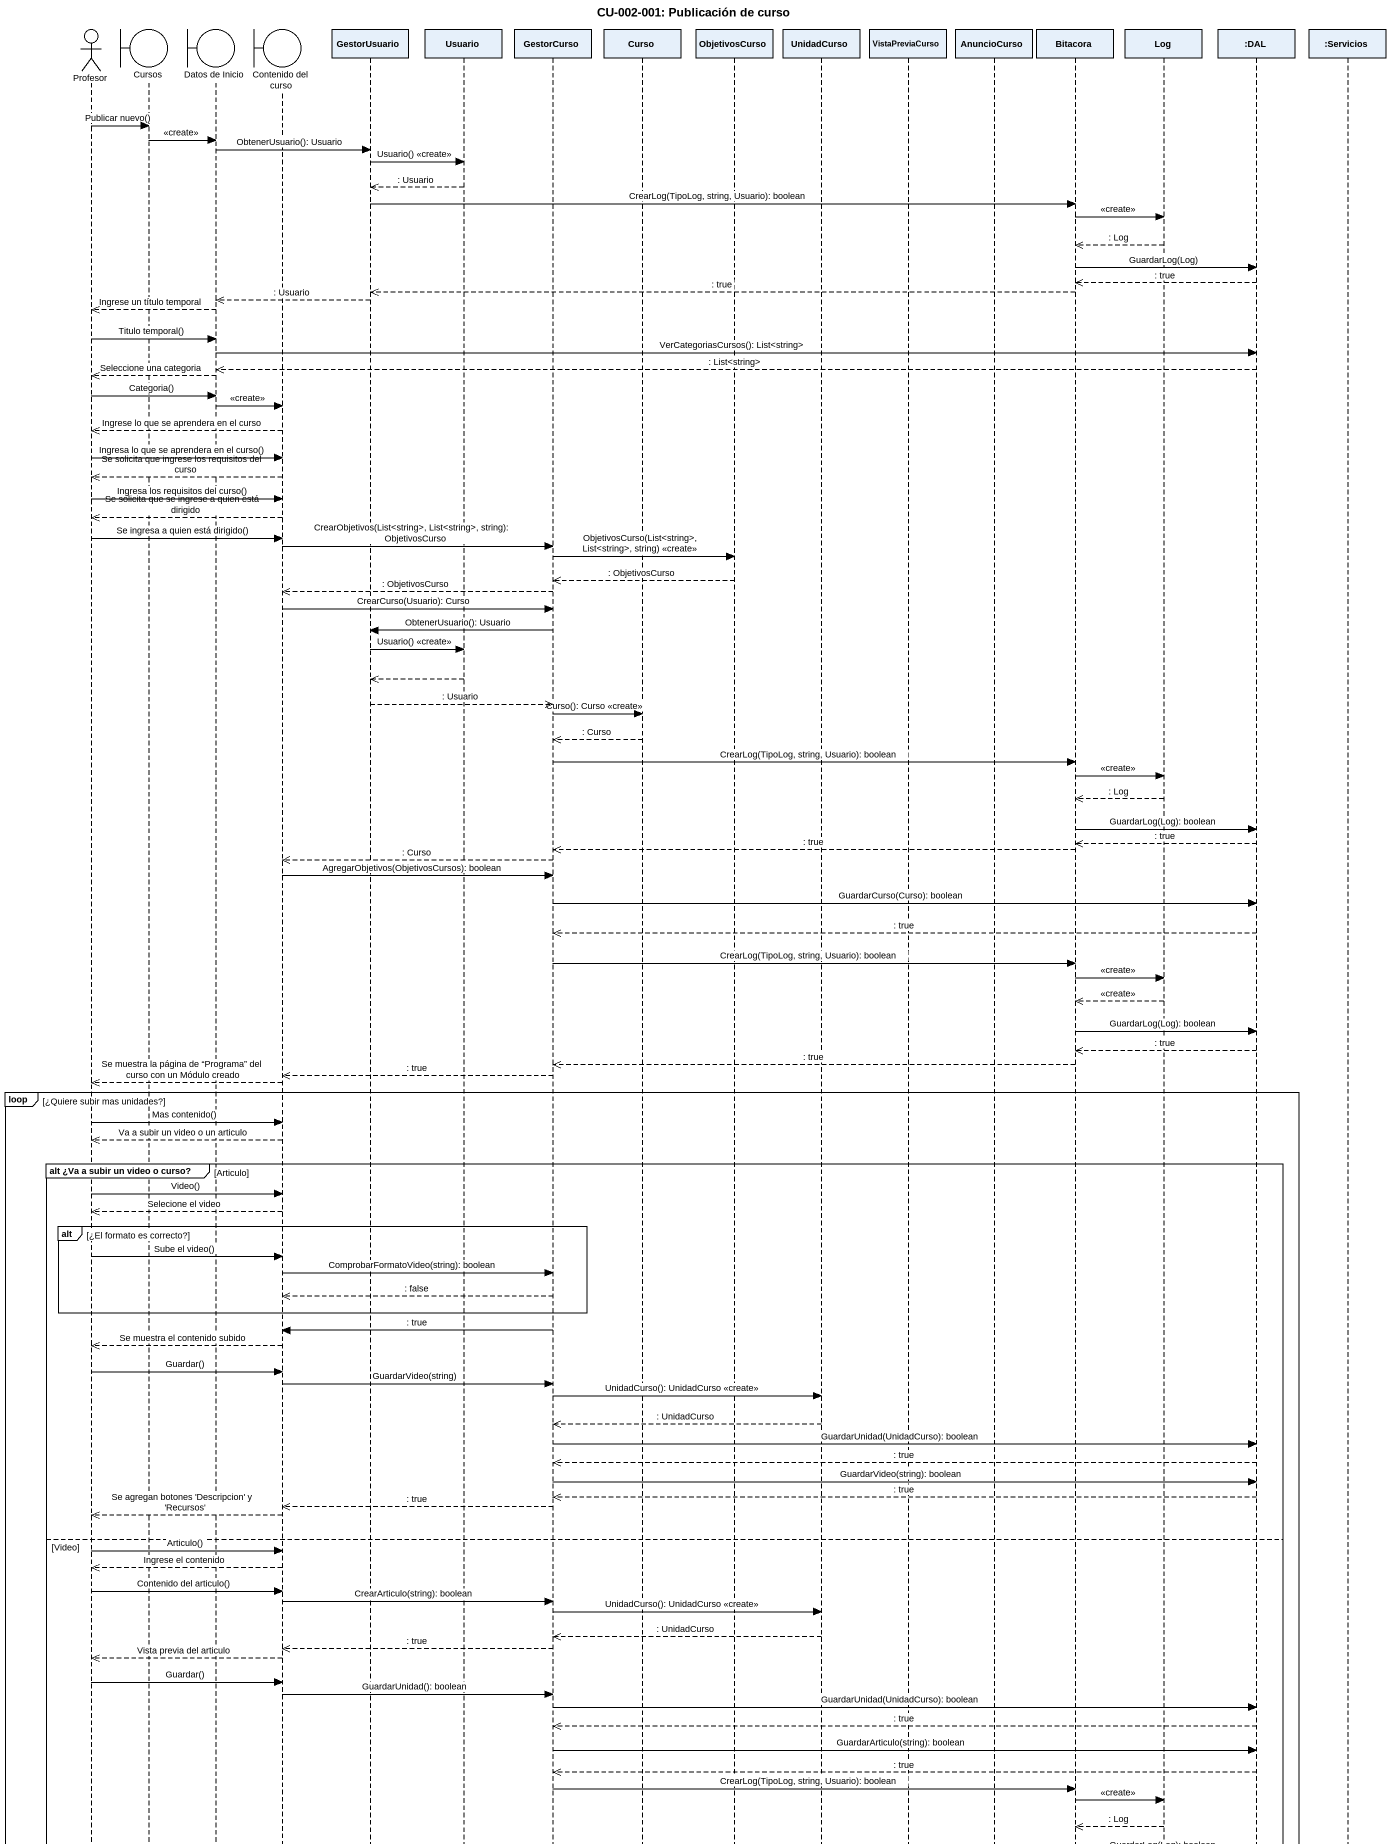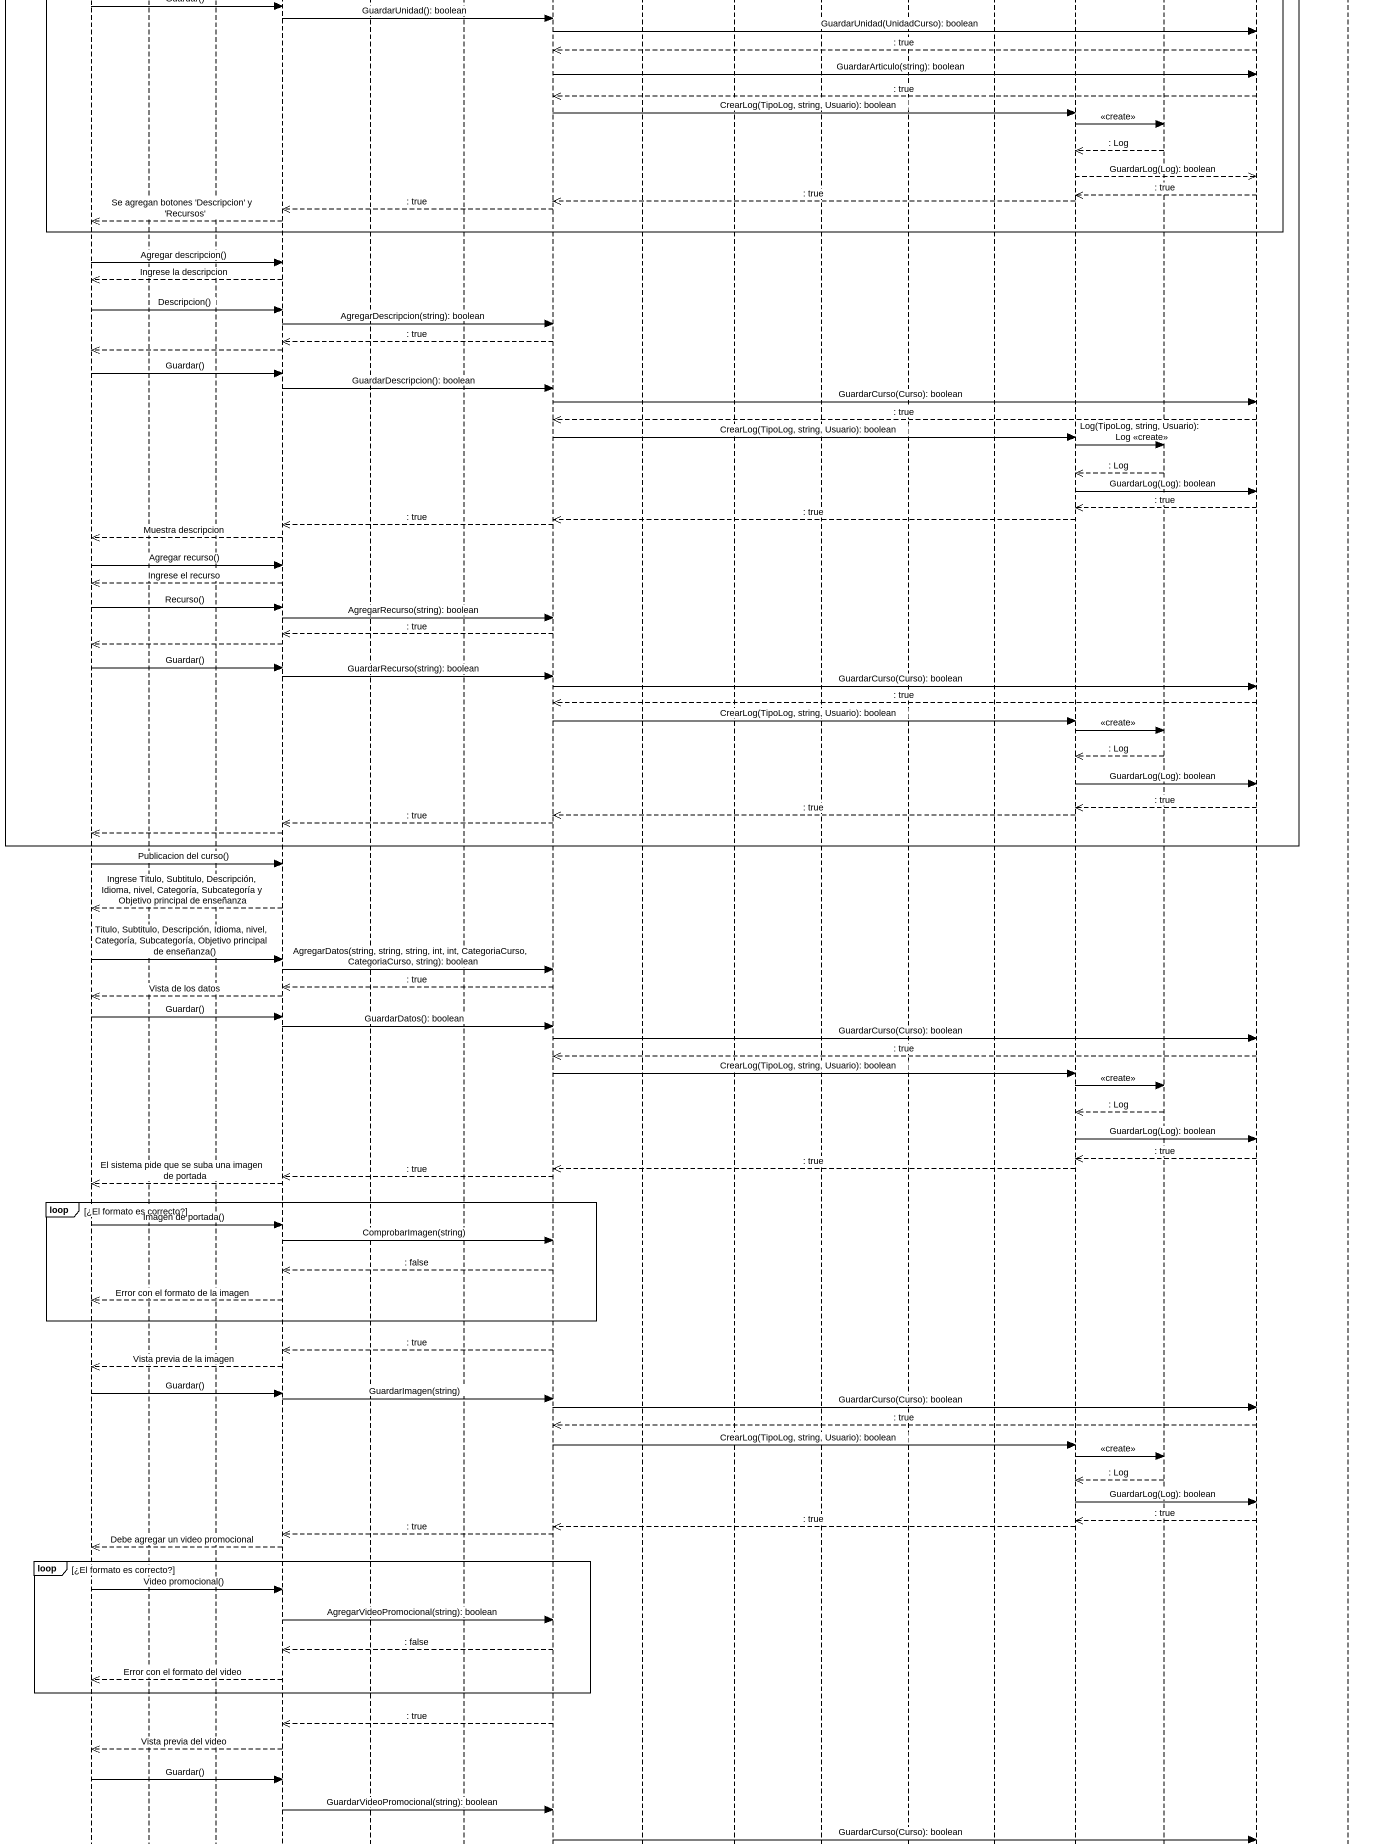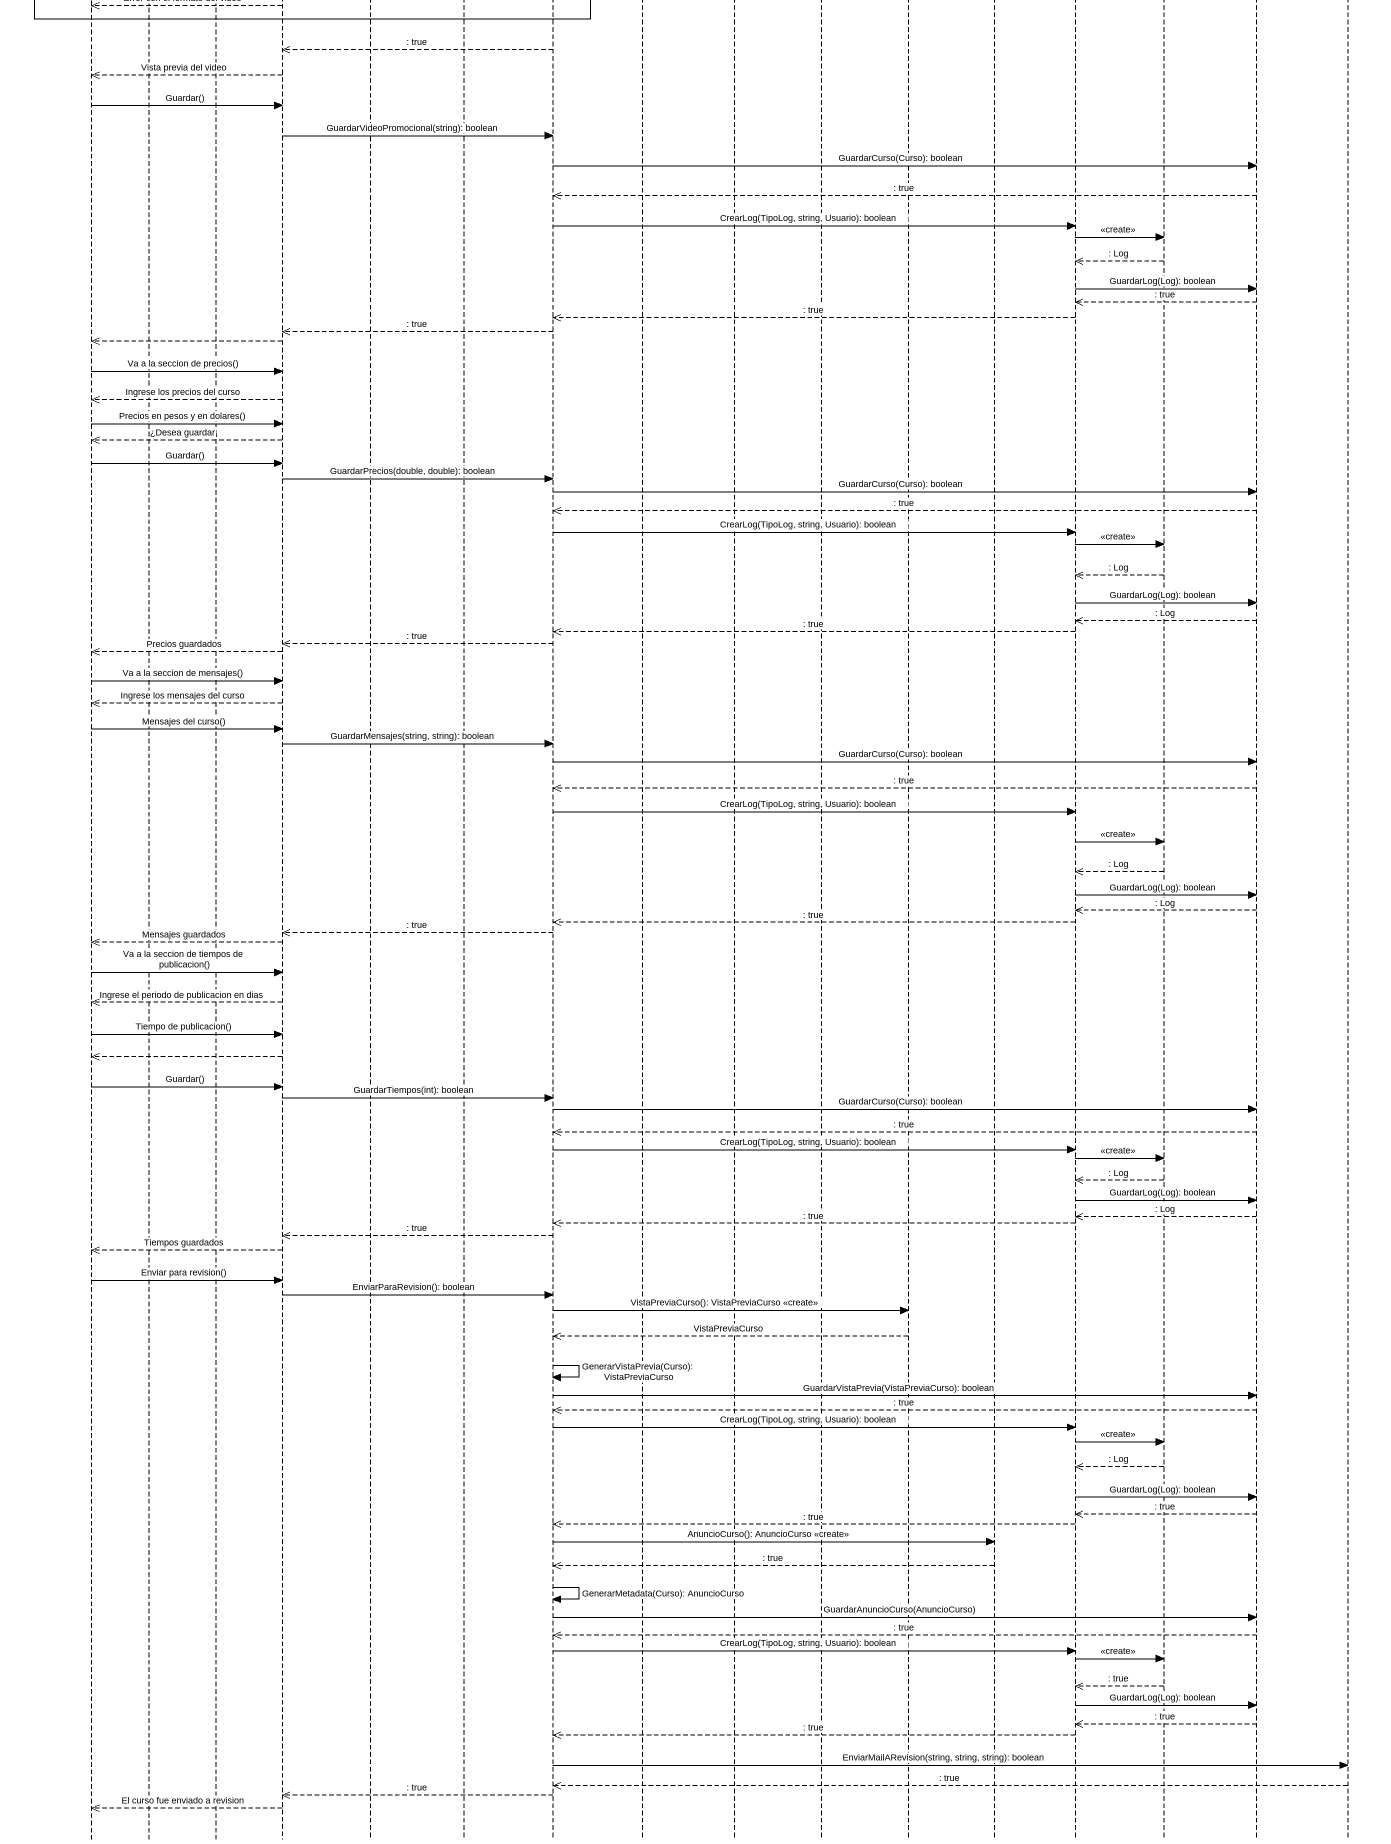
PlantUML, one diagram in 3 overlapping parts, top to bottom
@startuml
title CU-002-001: Publicación de curso
hide footbox
actor Profesor
boundary Cursos
boundary "Datos de Inicio" as Datos_de_Inicio
boundary "Contenido del curso" as Contenido_del_curso
participant GestorUsuario
participant Usuario
participant GestorCurso
participant Curso
participant ObjetivosCurso
participant UnidadCurso
participant VistaPreviaCurso
participant AnuncioCurso
participant Bitacora
participant Log
participant ":DAL" as DAL
participant ":Servicios" as Servicios

Profesor -> Cursos : Publicar nuevo()
Cursos -> Datos_de_Inicio : <<create>>
Datos_de_Inicio -> GestorUsuario : ObtenerUsuario(): Usuario
GestorUsuario -> Usuario : Usuario() <<create>>
Usuario -->> GestorUsuario : : Usuario
GestorUsuario -> Bitacora : CrearLog(TipoLog, string, Usuario): boolean
Bitacora -> Log : <<create>>
Log -->> Bitacora : : Log
Bitacora -> DAL : GuardarLog(Log)
DAL -->> Bitacora : : true
Bitacora -->> GestorUsuario : : true
GestorUsuario -->> Datos_de_Inicio : : Usuario
Datos_de_Inicio -->> Profesor : Ingrese un título temporal
Profesor -> Datos_de_Inicio : Titulo temporal()
Datos_de_Inicio -> DAL : VerCategoriasCursos(): List<string>
DAL -->> Datos_de_Inicio : : List<string>
Datos_de_Inicio -->> Profesor : Seleccione una categoria
Profesor -> Datos_de_Inicio : Categoria()
Datos_de_Inicio -> Contenido_del_curso : <<create>>
Contenido_del_curso -->> Profesor : Ingrese lo que se aprendera en el curso
Profesor -> Contenido_del_curso : Ingresa lo que se aprendera en el curso()
Contenido_del_curso -->> Profesor : Se solicita que ingrese los requisitos del curso
Profesor -> Contenido_del_curso : Ingresa los requisitos del curso()
Contenido_del_curso -->> Profesor : Se solicita que se ingrese a quien está dirigido
Profesor -> Contenido_del_curso : Se ingresa a quien está dirigido()
Contenido_del_curso -> GestorCurso : CrearObjetivos(List<string>, List<string>, string): ObjetivosCurso
GestorCurso -> ObjetivosCurso : ObjetivosCurso(List<string>, List<string>, string) <<create>>
ObjetivosCurso -->> GestorCurso : : ObjetivosCurso
GestorCurso -->> Contenido_del_curso : : ObjetivosCurso
Contenido_del_curso -> GestorCurso : CrearCurso(Usuario): Curso
GestorCurso -> GestorUsuario : ObtenerUsuario(): Usuario
GestorUsuario -> Usuario : Usuario() <<create>>
Usuario -->> GestorUsuario
GestorUsuario -->> GestorCurso : : Usuario
GestorCurso -> Curso : Curso(): Curso <<create>>
Curso -->> GestorCurso : : Curso
GestorCurso -> Bitacora : CrearLog(TipoLog, string, Usuario): boolean
Bitacora -> Log : <<create>>
Log -->> Bitacora : : Log
Bitacora -> DAL : GuardarLog(Log): boolean
DAL -->> Bitacora : : true
Bitacora -->> GestorCurso : : true
GestorCurso -->> Contenido_del_curso : : Curso
Contenido_del_curso -> GestorCurso : AgregarObjetivos(ObjetivosCursos): boolean
GestorCurso -> DAL : GuardarCurso(Curso): boolean
DAL -->> GestorCurso : : true
GestorCurso -> Bitacora : CrearLog(TipoLog, string, Usuario): boolean
Bitacora -> Log : <<create>>
Log -->> Bitacora : <<create>>
Bitacora -> DAL : GuardarLog(Log): boolean
DAL -->> Bitacora : : true
Bitacora -->> GestorCurso : : true
GestorCurso -->> Contenido_del_curso : : true
Contenido_del_curso -->> Profesor : Se muestra la página de “Programa” del curso con un Módulo creado
loop ¿Quiere subir mas unidades?
  Profesor -> Contenido_del_curso : Mas contenido()
  Contenido_del_curso -->> Profesor : Va a subir un video o un articulo
  group alt ¿Va a subir un video o curso? [Articulo]
    Profesor -> Contenido_del_curso : Video()
    Contenido_del_curso -->> Profesor : Selecione el video
    alt ¿El formato es correcto?
      Profesor -> Contenido_del_curso : Sube el video()
      Contenido_del_curso -> GestorCurso : ComprobarFormatoVideo(string): boolean
      GestorCurso -->> Contenido_del_curso : : false
    end
    GestorCurso -> Contenido_del_curso : : true
    Contenido_del_curso -->> Profesor : Se muestra el contenido subido
    Profesor -> Contenido_del_curso : Guardar()
    Contenido_del_curso -> GestorCurso : GuardarVideo(string)
    GestorCurso -> UnidadCurso : UnidadCurso(): UnidadCurso <<create>>
    UnidadCurso -->> GestorCurso : : UnidadCurso
    GestorCurso -> DAL : GuardarUnidad(UnidadCurso): boolean
    DAL -->> GestorCurso : : true
    GestorCurso -> DAL : GuardarVideo(string): boolean
    DAL -->> GestorCurso : : true
    GestorCurso -->> Contenido_del_curso : : true
    Contenido_del_curso -->> Profesor : Se agregan botones 'Descripcion' y 'Recursos'
  else Video
    Profesor -> Contenido_del_curso : Articulo()
    Contenido_del_curso -->> Profesor : Ingrese el contenido
    Profesor -> Contenido_del_curso : Contenido del articulo()
    Contenido_del_curso -> GestorCurso : CrearArticulo(string): boolean
    GestorCurso -> UnidadCurso : UnidadCurso(): UnidadCurso <<create>>
    UnidadCurso -->> GestorCurso : : UnidadCurso
    GestorCurso -->> Contenido_del_curso : : true
    Contenido_del_curso -->> Profesor : Vista previa del articulo
    Profesor -> Contenido_del_curso : Guardar()
    Contenido_del_curso -> GestorCurso : GuardarUnidad(): boolean
    GestorCurso -> DAL : GuardarUnidad(UnidadCurso): boolean
    DAL -->> GestorCurso : : true
    GestorCurso -> DAL : GuardarArticulo(string): boolean
    DAL -->> GestorCurso : : true
    GestorCurso -> Bitacora : CrearLog(TipoLog, string, Usuario): boolean
    Bitacora -> Log : <<create>>
    Log -->> Bitacora : : Log
    Bitacora -->> DAL : GuardarLog(Log): boolean
    DAL -->> Bitacora : : true
    Bitacora -->> GestorCurso : : true
    GestorCurso -->> Contenido_del_curso : : true
    Contenido_del_curso -->> Profesor : Se agregan botones 'Descripcion' y 'Recursos'
  end
  Profesor -> Contenido_del_curso : Agregar descripcion()
  Contenido_del_curso -->> Profesor : Ingrese la descripcion
  Profesor -> Contenido_del_curso : Descripcion()
  Contenido_del_curso -> GestorCurso : AgregarDescripcion(string): boolean
  GestorCurso -->> Contenido_del_curso : : true
  Contenido_del_curso -->> Profesor
  Profesor -> Contenido_del_curso : Guardar()
  Contenido_del_curso -> GestorCurso : GuardarDescripcion(): boolean
  GestorCurso -> DAL : GuardarCurso(Curso): boolean
  DAL -->> GestorCurso : : true
  GestorCurso -> Bitacora : CrearLog(TipoLog, string, Usuario): boolean
  Bitacora -> Log : Log(TipoLog, string, Usuario): Log <<create>>
  Log -->> Bitacora : : Log
  Bitacora -> DAL : GuardarLog(Log): boolean
  DAL -->> Bitacora : : true
  Bitacora -->> GestorCurso : : true
  GestorCurso -->> Contenido_del_curso : : true
  Contenido_del_curso -->> Profesor : Muestra descripcion
  Profesor -> Contenido_del_curso : Agregar recurso()
  Contenido_del_curso -->> Profesor : Ingrese el recurso
  Profesor -> Contenido_del_curso : Recurso()
  Contenido_del_curso -> GestorCurso : AgregarRecurso(string): boolean
  GestorCurso -->> Contenido_del_curso : : true
  Contenido_del_curso -->> Profesor
  Profesor -> Contenido_del_curso : Guardar()
  Contenido_del_curso -> GestorCurso : GuardarRecurso(string): boolean
  GestorCurso -> DAL : GuardarCurso(Curso): boolean
  DAL -->> GestorCurso : : true
  GestorCurso -> Bitacora : CrearLog(TipoLog, string, Usuario): boolean
  Bitacora -> Log : <<create>>
  Log -->> Bitacora : : Log
  Bitacora -> DAL : GuardarLog(Log): boolean
  DAL -->> Bitacora : : true
  Bitacora -->> GestorCurso : : true
  GestorCurso -->> Contenido_del_curso : : true
  Contenido_del_curso -->> Profesor
end
Profesor -> Contenido_del_curso : Publicacion del curso()
Contenido_del_curso -->> Profesor : Ingrese Titulo, Subtitulo, Descripción, Idioma, nivel, Categoría, Subcategoría y Objetivo principal de enseñanza
Profesor -> Contenido_del_curso : Titulo, Subtitulo, Descripción, Idioma, nivel, Categoría, Subcategoría, Objetivo principal de enseñanza()
Contenido_del_curso -> GestorCurso : AgregarDatos(string, string, string, int, int, CategoriaCurso, CategoriaCurso, string): boolean
GestorCurso -->> Contenido_del_curso : : true
Contenido_del_curso -->> Profesor : Vista de los datos
Profesor -> Contenido_del_curso : Guardar()
Contenido_del_curso -> GestorCurso : GuardarDatos(): boolean
GestorCurso -> DAL : GuardarCurso(Curso): boolean
DAL -->> GestorCurso : : true
GestorCurso -> Bitacora : CrearLog(TipoLog, string, Usuario): boolean
Bitacora -> Log : <<create>>
Log -->> Bitacora : : Log
Bitacora -> DAL : GuardarLog(Log): boolean
DAL -->> Bitacora : : true
Bitacora -->> GestorCurso : : true
GestorCurso -->> Contenido_del_curso : : true
Contenido_del_curso -->> Profesor : El sistema pide que se suba una imagen de portada
loop ¿El formato es correcto?
  Profesor -> Contenido_del_curso : Imagen de portada()
  Contenido_del_curso -> GestorCurso : ComprobarImagen(string)
  GestorCurso -->> Contenido_del_curso : : false
  Contenido_del_curso -->> Profesor : Error con el formato de la imagen
end
GestorCurso -->> Contenido_del_curso : : true
Contenido_del_curso -->> Profesor : Vista previa de la imagen
Profesor -> Contenido_del_curso : Guardar()
Contenido_del_curso -> GestorCurso : GuardarImagen(string)
GestorCurso -> DAL : GuardarCurso(Curso): boolean
DAL -->> GestorCurso : : true
GestorCurso -> Bitacora : CrearLog(TipoLog, string, Usuario): boolean
Bitacora -> Log : <<create>>
Log -->> Bitacora : : Log
Bitacora -> DAL : GuardarLog(Log): boolean
DAL -->> Bitacora : : true
Bitacora -->> GestorCurso : : true
GestorCurso -->> Contenido_del_curso : : true
Contenido_del_curso -->> Profesor : Debe agregar un video promocional
loop ¿El formato es correcto?
  Profesor -> Contenido_del_curso : Video promocional()
  Contenido_del_curso -> GestorCurso : AgregarVideoPromocional(string): boolean
  GestorCurso -->> Contenido_del_curso : : false
  Contenido_del_curso -->> Profesor : Error con el formato del video
end
GestorCurso -->> Contenido_del_curso : : true
Contenido_del_curso -->> Profesor : Vista previa del video
Profesor -> Contenido_del_curso : Guardar()
Contenido_del_curso -> GestorCurso : GuardarVideoPromocional(string): boolean
GestorCurso -> DAL : GuardarCurso(Curso): boolean
DAL -->> GestorCurso : : true
GestorCurso -> Bitacora : CrearLog(TipoLog, string, Usuario): boolean
Bitacora -> Log : <<create>>
Log -->> Bitacora : : Log
Bitacora -> DAL : GuardarLog(Log): boolean
DAL -->> Bitacora : : true
Bitacora -->> GestorCurso : : true
GestorCurso -->> Contenido_del_curso : : true
Contenido_del_curso -->> Profesor
Profesor -> Contenido_del_curso : Va a la seccion de precios()
Contenido_del_curso -->> Profesor : Ingrese los precios del curso
Profesor -> Contenido_del_curso : Precios en pesos y en dolares()
Contenido_del_curso -->> Profesor : ¿Desea guardar¡
Profesor -> Contenido_del_curso : Guardar()
Contenido_del_curso -> GestorCurso : GuardarPrecios(double, double): boolean
GestorCurso -> DAL : GuardarCurso(Curso): boolean
DAL -->> GestorCurso : : true
GestorCurso -> Bitacora : CrearLog(TipoLog, string, Usuario): boolean
Bitacora -> Log : <<create>>
Log -->> Bitacora : : Log
Bitacora -> DAL : GuardarLog(Log): boolean
DAL -->> Bitacora : : Log
Bitacora -->> GestorCurso : : true
GestorCurso -->> Contenido_del_curso : : true
Contenido_del_curso -->> Profesor : Precios guardados
Profesor -> Contenido_del_curso : Va a la seccion de mensajes()
Contenido_del_curso -->> Profesor : Ingrese los mensajes del curso
Profesor -> Contenido_del_curso : Mensajes del curso()
Contenido_del_curso -> GestorCurso : GuardarMensajes(string, string): boolean
GestorCurso -> DAL : GuardarCurso(Curso): boolean
DAL -->> GestorCurso : : true
GestorCurso -> Bitacora : CrearLog(TipoLog, string, Usuario): boolean
Bitacora -> Log : <<create>>
Log -->> Bitacora : : Log
Bitacora -> DAL : GuardarLog(Log): boolean
DAL -->> Bitacora : : Log
Bitacora -->> GestorCurso : : true
GestorCurso -->> Contenido_del_curso : : true
Contenido_del_curso -->> Profesor : Mensajes guardados
Profesor -> Contenido_del_curso : Va a la seccion de tiempos de publicacion()
Contenido_del_curso -->> Profesor : Ingrese el periodo de publicacion en dias
Profesor -> Contenido_del_curso : Tiempo de publicacion()
Contenido_del_curso -->> Profesor
Profesor -> Contenido_del_curso : Guardar()
Contenido_del_curso -> GestorCurso : GuardarTiempos(int): boolean
GestorCurso -> DAL : GuardarCurso(Curso): boolean
DAL -->> GestorCurso : : true
GestorCurso -> Bitacora : CrearLog(TipoLog, string, Usuario): boolean
Bitacora -> Log : <<create>>
Log -->> Bitacora : : Log
Bitacora -> DAL : GuardarLog(Log): boolean
DAL -->> Bitacora : : Log
Bitacora -->> GestorCurso : : true
GestorCurso -->> Contenido_del_curso : : true
Contenido_del_curso -->> Profesor : Tiempos guardados
Profesor -> Contenido_del_curso : Enviar para revision()
Contenido_del_curso -> GestorCurso : EnviarParaRevision(): boolean
GestorCurso -> VistaPreviaCurso : VistaPreviaCurso(): VistaPreviaCurso <<create>>
VistaPreviaCurso -->> GestorCurso : VistaPreviaCurso
GestorCurso -> GestorCurso : GenerarVistaPrevia(Curso): VistaPreviaCurso
GestorCurso -> DAL : GuardarVistaPrevia(VistaPreviaCurso): boolean
DAL -->> GestorCurso : : true
GestorCurso -> Bitacora : CrearLog(TipoLog, string, Usuario): boolean
Bitacora -> Log : <<create>>
Log -->> Bitacora : : Log
Bitacora -> DAL : GuardarLog(Log): boolean
DAL -->> Bitacora : : true
Bitacora -->> GestorCurso : : true
GestorCurso -> AnuncioCurso : AnuncioCurso(): AnuncioCurso <<create>>
AnuncioCurso -->> GestorCurso : : true
GestorCurso -> GestorCurso : GenerarMetadata(Curso): AnuncioCurso
GestorCurso -> DAL : GuardarAnuncioCurso(AnuncioCurso)
DAL -->> GestorCurso : : true
GestorCurso -> Bitacora : CrearLog(TipoLog, string, Usuario): boolean
Bitacora -> Log : <<create>>
Log -->> Bitacora : : true
Bitacora -> DAL : GuardarLog(Log): boolean
DAL -->> Bitacora : : true
Bitacora -->> GestorCurso : : true
GestorCurso -> Servicios : EnviarMailARevision(string, string, string): boolean
Servicios -->> GestorCurso : : true
GestorCurso -->> Contenido_del_curso : : true
Contenido_del_curso -->> Profesor : El curso fue enviado a revision
@enduml
